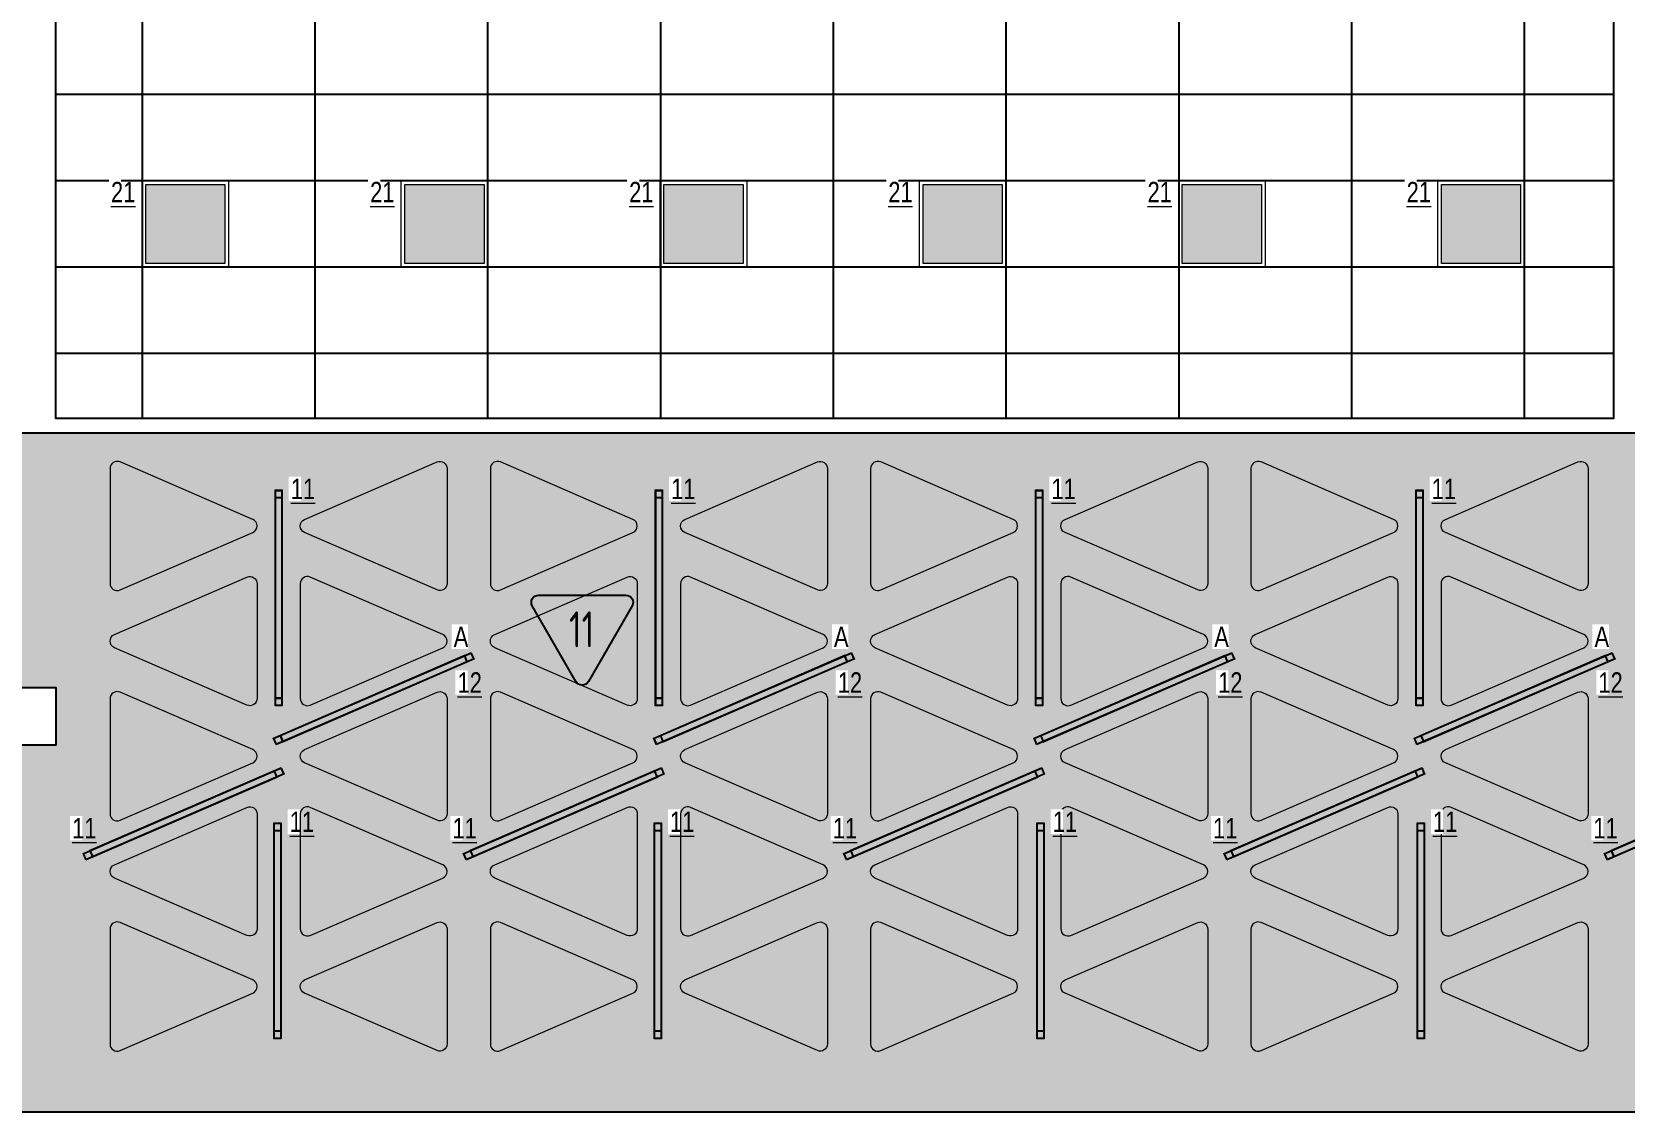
# Model space of a CAD drawing. Header units: millimetres. Extents: x -547274 to 397870, y -45599 to 141350.
# Drawn here: x 87675 to 98742, y 115851 to 123356 of the extents above; entities that cross this region are included whole.
import ezdxf

# ---------------------------------------------------------------- set-up
doc = ezdxf.new("R2010")
doc.units = ezdxf.units.MM
for name, color, linetype, lineweight in [('_ЭОМ_ОБЩ_Освещение_текст тип светильника', 172, 'Continuous', 50), ('_ЭОМ_светильник А', 1, 'Continuous', 35), ('_ЭОМ_светильник Р', 4, 'Continuous', 35), ('АР_Потолки_Штриховка', 252, 'Continuous', 0)]:
    doc.layers.add(name, color=color, linetype=linetype, lineweight=lineweight)
for name, color, linetype, lineweight, true_color in [('АР_Потолок_RAL 095 85 40', 7, 'Continuous', 5, 0xddc87a), ('АР_Потолок_RAL 100 70 20', 7, 'Continuous', 5, 0xb3ac85), ('АР_Потолок_Покраска', 7, 'Continuous', 5, 0x007399), ('АР_Потолок_Текстура дерево', 7, 'Continuous', 5, 0xe7bf8e)]:
    doc.layers.add(name, color=color, linetype=linetype, lineweight=lineweight, true_color=true_color)
doc.layers.add('Штриховка в сечении', color=7, linetype='Continuous')
doc.styles.add('ISOCPEUR', font='isocpeur.ttf', dxfattribs={"height": 800})
doc.styles.add('ГОСТ', font='cad.shx', dxfattribs={"width": 0.8})

# ---------------------------------------------------------------- blocks, each defined once
blk = doc.blocks.new('RVE-SLIM-PRIME-595')
at = {"layer": 'Штриховка в сечении', "lineweight": 9, "ltscale": 1000, "true_color": 0xf8f6b0, "transparency": 33554636}
h = blk.add_hatch(color=51, dxfattribs=at)
h.dxf.hatch_style = 1
h.paths.add_polyline_path([(275, 275), (-275, 275), (-275, -275), (275, -275)])
at = {"color": 0, "linetype": 'ByBlock', "lineweight": -2, "ltscale": 40}
for points in [[(300, -300), (-300, -300), (-300, 300), (300, 300)], [(275, -275), (-275, -275), (-275, 275), (275, 275)]]:
    blk.add_lwpolyline(points, close=True, dxfattribs=at)
blk = doc.blocks.new('RVE-PLS5070-1500-P')
at = {"color": 0, "linetype": 'ByBlock', "lineweight": -2, "ltscale": 40}
for points in [[(750, -25), (-750, -25), (-750, 25), (750, 25)], [(745, -20), (-745, -20), (-745, 20), (745, 20)]]:
    blk.add_lwpolyline(points, close=True, dxfattribs=at)
blk = doc.blocks.new('A$C74099537')
at = {"layer": 'АР_Потолки_Штриховка', "color": 18, "lineweight": 18, "ltscale": 100, "true_color": 0x000000}
for points in [[(0, -1450), (0, -50), (50, -50), (50, -1450)], [(5, -1445), (5, -55), (45, -55), (45, -1445)], [(2642, -1450), (2642, -50), (2692, -50), (2692, -1450)], [(2647, -1445), (2647, -55), (2687, -55), (2687, -1445)]]:
    blk.add_lwpolyline(points, close=True, dxfattribs=at)
at = {"layer": '_ЭОМ_светильник Р', "color": 18, "lineweight": 18, "ltscale": 100, "true_color": 0x000000, "rotation": 89.99999999999997}
for p in [(25, -750), (2667, -750)]:
    blk.add_blockref('RVE-PLS5070-1500-P', p, dxfattribs=at)
at = {"layer": '_ЭОМ_ОБЩ_Освещение_текст тип светильника', "color": 18, "lineweight": 18, "ltscale": 40, "true_color": 0x000000, "char_height": 142.2, "width": 55.87, "attachment_point": 1, "style": 'ГОСТ', "bg_fill": 3, "box_fill_scale": 1.1, "bg_fill_color": 256, "bg_fill_transparency": 0}
for insert in [(110, 79), (2751, 79)]:
    blk.add_mtext('{\\L11}', dxfattribs=dict(at, insert=insert))

msp = doc.modelspace()

# ---------------------------------------------------------------- hatches: boundary and pattern name
at = {"layer": 'АР_Потолки_Штриховка', "ltscale": 100, "true_color": 0xf8f6b0}
h = msp.add_hatch(color=51, dxfattribs=at)
h.dxf.hatch_style = 1
h.paths.add_polyline_path([(88466, 121745.7), (89016, 121745.7), (89016, 122295.7), (88466, 122295.7)])
h = msp.add_hatch(color=51, dxfattribs=at)
h.dxf.hatch_style = 1
h.paths.add_polyline_path([(90266, 121745.7), (90816, 121745.7), (90816, 122295.7), (90266, 122295.7)])
h = msp.add_hatch(color=51, dxfattribs=at)
h.dxf.hatch_style = 1
h.paths.add_polyline_path([(92065.2, 121745.7), (92615.2, 121745.7), (92615.2, 122295.7), (92065.2, 122295.7)])
h = msp.add_hatch(color=51, dxfattribs=at)
h.dxf.hatch_style = 1
h.paths.add_polyline_path([(93865.2, 121745.7), (94415.2, 121745.7), (94415.2, 122295.7), (93865.2, 122295.7)])
h = msp.add_hatch(color=51, dxfattribs=at)
h.dxf.hatch_style = 1
h.paths.add_polyline_path([(95666, 121745.7), (96216, 121745.7), (96216, 122295.7), (95666, 122295.7)])
h = msp.add_hatch(color=51, dxfattribs=at)
h.dxf.hatch_style = 1
h.paths.add_polyline_path([(97466, 121745.7), (98016, 121745.7), (98016, 122295.7), (97466, 122295.7)])
h = msp.add_hatch(color=51, dxfattribs=at)
h.dxf.hatch_style = 1
h.paths.add_polyline_path([(89369, 118728.1), (89369, 120118.1), (89409, 120118.1), (89409, 118728.1)])
h = msp.add_hatch(color=51, dxfattribs=at)
h.dxf.hatch_style = 1
h.paths.add_polyline_path([(92010.5, 118728.1), (92010.5, 120118.1), (92050.5, 120118.1), (92050.5, 118728.1)])
h = msp.add_hatch(color=51, dxfattribs=at)
h.dxf.hatch_style = 1
h.paths.add_polyline_path([(94652.1, 118728.1), (94652.1, 120118.1), (94692.1, 120118.1), (94692.1, 118728.1)])
h = msp.add_hatch(color=51, dxfattribs=at)
h.dxf.hatch_style = 1
h.paths.add_polyline_path([(97293.7, 118728.1), (97293.7, 120118.1), (97333.7, 120118.1), (97333.7, 118728.1)])
h = msp.add_hatch(color=51, dxfattribs=at)
h.dxf.hatch_style = 1
h.paths.add_polyline_path([(90679.1, 119017.7), (89403.6, 118465.2), (89419.5, 118428.5), (90695, 118981)])
h = msp.add_hatch(color=51, dxfattribs=at)
h.dxf.hatch_style = 1
h.paths.add_polyline_path([(93320.6, 119017.7), (92045.1, 118465.2), (92061, 118428.5), (93336.5, 118981)])
h = msp.add_hatch(color=51, dxfattribs=at)
h.dxf.hatch_style = 1
h.paths.add_polyline_path([(95962.3, 119017.7), (94686.8, 118465.2), (94702.7, 118428.5), (95978.2, 118981)])
h = msp.add_hatch(color=51, dxfattribs=at)
h.dxf.hatch_style = 1
h.paths.add_polyline_path([(98603.9, 119017.7), (97328.4, 118465.2), (97344.3, 118428.5), (98619.8, 118981)])
h = msp.add_hatch(color=51, dxfattribs=at)
h.dxf.hatch_style = 1
h.paths.add_polyline_path([(89358.4, 118217.7), (88082.9, 117665.2), (88098.8, 117628.5), (89374.3, 118181)])
h = msp.add_hatch(color=51, dxfattribs=at)
h.dxf.hatch_style = 1
h.paths.add_polyline_path([(91999.9, 118217.7), (90724.4, 117665.2), (90740.3, 117628.5), (92015.8, 118181)])
h = msp.add_hatch(color=51, dxfattribs=at)
h.dxf.hatch_style = 1
h.paths.add_polyline_path([(94641.5, 118217.7), (93366, 117665.2), (93381.9, 117628.5), (94657.4, 118181)])
h = msp.add_hatch(color=51, dxfattribs=at)
h.dxf.hatch_style = 1
h.paths.add_polyline_path([(97283.2, 118217.7), (96007.7, 117665.2), (96023.6, 117628.5), (97299.1, 118181)])
h = msp.add_hatch(color=51, dxfattribs=at)
h.dxf.hatch_style = 1
h.paths.add_polyline_path([(99924.8, 118217.7), (98649.3, 117665.2), (98665.2, 117628.5), (99940.7, 118181)])
at = {"layer": 'АР_Потолок_RAL 095 85 40', "transparency": 33554687}
h = msp.add_hatch(color=256, dxfattribs=at)
h.dxf.hatch_style = 1
h.paths.add_polyline_path([(88218.2, 119524.3, 0.5396909), (88288.1, 119478.4), (89208.8, 119877.3, 0.6566108), (89208.8, 119969), (88288.1, 120367.9, 0.5396909), (88218.2, 120322)])
h = msp.add_hatch(color=256, dxfattribs=at)
h.dxf.hatch_style = 1
h.paths.add_polyline_path([(93131.3, 119478.4, 0.5396909), (93201.2, 119524.3), (93201.2, 120322, 0.5396909), (93131.3, 120367.9), (92210.6, 119969, 0.6566108), (92210.6, 119877.3)])
h = msp.add_hatch(color=256, dxfattribs=at)
h.dxf.hatch_style = 1
h.paths.add_polyline_path([(90889.8, 119169, 0.6566108), (90889.8, 119077.3), (91810.6, 118678.4, 0.5396909), (91880.5, 118724.3), (91880.5, 119522, 0.5396909), (91810.6, 119567.9)])
h = msp.add_hatch(color=256, dxfattribs=at)
h.dxf.hatch_style = 1
h.paths.add_polyline_path([(95812.7, 119077.3, 0.6566108), (95812.7, 119169), (94892, 119567.9, 0.5396909), (94822.1, 119522), (94822.1, 118724.3, 0.5396909), (94892, 118678.4)])
h = msp.add_hatch(color=256, dxfattribs=at)
h.dxf.hatch_style = 1
h.paths.add_polyline_path([(98454.4, 119077.3, 0.6566108), (98454.4, 119169), (97533.6, 119567.9, 0.5396909), (97463.7, 119522), (97463.7, 118724.3, 0.5396909), (97533.6, 118678.4)])
h = msp.add_hatch(color=256, dxfattribs=at)
h.dxf.hatch_style = 1
h.paths.add_polyline_path([(90489.8, 117878.4, 0.5396909), (90559.7, 117924.3), (90559.7, 118722, 0.5396909), (90489.8, 118767.9), (89569.1, 118369, 0.6566108), (89569.1, 118277.3)])
h = msp.add_hatch(color=256, dxfattribs=at)
h.dxf.hatch_style = 1
h.paths.add_polyline_path([(93571.2, 118767.9, 0.5396909), (93501.4, 118722), (93501.4, 117924.3, 0.5396909), (93571.2, 117878.4), (94492, 118277.3, 0.6566108), (94492, 118369)])
h = msp.add_hatch(color=256, dxfattribs=at)
h.dxf.hatch_style = 1
h.paths.add_polyline_path([(96212.9, 118767.9, 0.5396909), (96143, 118722), (96143, 117924.3, 0.5396909), (96212.9, 117878.4), (97133.6, 118277.3, 0.6566108), (97133.6, 118369)])
h = msp.add_hatch(color=256, dxfattribs=at)
h.dxf.hatch_style = 1
h.paths.add_polyline_path([(89169.1, 117078.4, 0.5396909), (89239, 117124.3), (89239, 117922, 0.5396909), (89169.1, 117967.9), (88248.3, 117569, 0.6566108), (88248.3, 117477.3)])
h = msp.add_hatch(color=256, dxfattribs=at)
h.dxf.hatch_style = 1
h.paths.add_polyline_path([(92180.5, 117124.3, 0.5396909), (92250.3, 117078.4), (93171.1, 117477.3, 0.6566108), (93171.1, 117569), (92250.3, 117967.9, 0.5396909), (92180.5, 117922)])
h = msp.add_hatch(color=256, dxfattribs=at)
h.dxf.hatch_style = 1
h.paths.add_polyline_path([(91850.3, 116677.3, 0.6566108), (91850.3, 116769), (90929.6, 117167.9, 0.5396909), (90859.7, 117122), (90859.7, 116324.3, 0.5396909), (90929.6, 116278.4)])
h = msp.add_hatch(color=256, dxfattribs=at)
h.dxf.hatch_style = 1
h.paths.add_polyline_path([(95773, 116278.4, 0.5396909), (95842.9, 116324.3), (95842.9, 117122, 0.5396909), (95773, 117167.9), (94852.2, 116769, 0.6566108), (94852.2, 116677.3)])
h = msp.add_hatch(color=256, dxfattribs=at)
h.dxf.hatch_style = 1
h.paths.add_polyline_path([(98414.6, 116278.4, 0.5396909), (98484.5, 116324.3), (98484.5, 117122, 0.5396909), (98414.6, 117167.9), (97493.9, 116769, 0.6566108), (97493.9, 116677.3)])
at = {"layer": 'АР_Потолок_RAL 100 70 20', "transparency": 33554687}
h = msp.add_hatch(color=256, dxfattribs=at)
h.dxf.hatch_style = 1
h.paths.add_polyline_path([(90489.8, 119478.4, 0.5396909), (90559.7, 119524.3), (90559.7, 120322, 0.5396909), (90489.8, 120367.9), (89569.1, 119969, 0.6566108), (89569.1, 119877.3)])
h = msp.add_hatch(color=256, dxfattribs=at)
h.dxf.hatch_style = 1
h.paths.add_polyline_path([(93571.2, 120367.9, 0.5396909), (93501.4, 120322), (93501.4, 119524.3, 0.5396909), (93571.2, 119478.4), (94492, 119877.3, 0.6566108), (94492, 119969)])
h = msp.add_hatch(color=256, dxfattribs=at)
h.dxf.hatch_style = 1
h.paths.add_polyline_path([(96212.9, 120367.9, 0.5396909), (96143, 120322), (96143, 119524.3, 0.5396909), (96212.9, 119478.4), (97133.6, 119877.3, 0.6566108), (97133.6, 119969)])
h = msp.add_hatch(color=256, dxfattribs=at)
h.dxf.hatch_style = 1
h.paths.add_polyline_path([(89169.1, 118678.4, 0.5396909), (89239, 118724.3), (89239, 119522, 0.5396909), (89169.1, 119567.9), (88248.3, 119169, 0.6566108), (88248.3, 119077.3)])
h = msp.add_hatch(color=256, dxfattribs=at)
h.dxf.hatch_style = 1
h.paths.add_polyline_path([(93171.1, 119077.3, 0.6566108), (93171.1, 119169), (92250.3, 119567.9, 0.5396909), (92180.5, 119522), (92180.5, 118724.3, 0.5396909), (92250.3, 118678.4)])
h = msp.add_hatch(color=256, dxfattribs=at)
h.dxf.hatch_style = 1
h.paths.add_polyline_path([(90929.6, 118767.9, 0.5396909), (90859.7, 118722), (90859.7, 117924.3, 0.5396909), (90929.6, 117878.4), (91850.3, 118277.3, 0.6566108), (91850.3, 118369)])
h = msp.add_hatch(color=256, dxfattribs=at)
h.dxf.hatch_style = 1
h.paths.add_polyline_path([(95773, 117878.4, 0.5396909), (95842.9, 117924.3), (95842.9, 118722, 0.5396909), (95773, 118767.9), (94852.2, 118369, 0.6566108), (94852.2, 118277.3)])
h = msp.add_hatch(color=256, dxfattribs=at)
h.dxf.hatch_style = 1
h.paths.add_polyline_path([(98414.6, 117878.4, 0.5396909), (98484.5, 117924.3), (98484.5, 118722, 0.5396909), (98414.6, 118767.9), (97493.9, 118369, 0.6566108), (97493.9, 118277.3)])
h = msp.add_hatch(color=256, dxfattribs=at)
h.dxf.hatch_style = 1
h.paths.add_polyline_path([(90529.6, 117477.3, 0.6566108), (90529.6, 117569), (89608.8, 117967.9, 0.5396909), (89539, 117922), (89539, 117124.3, 0.5396909), (89608.8, 117078.4)])
h = msp.add_hatch(color=256, dxfattribs=at)
h.dxf.hatch_style = 1
h.paths.add_polyline_path([(93531.5, 117569, 0.6566108), (93531.5, 117477.3), (94452.2, 117078.4, 0.5396909), (94522.1, 117124.3), (94522.1, 117922, 0.5396909), (94452.2, 117967.9)])
h = msp.add_hatch(color=256, dxfattribs=at)
h.dxf.hatch_style = 1
h.paths.add_polyline_path([(96173.1, 117569, 0.6566108), (96173.1, 117477.3), (97093.9, 117078.4, 0.5396909), (97163.7, 117124.3), (97163.7, 117922, 0.5396909), (97093.9, 117967.9)])
h = msp.add_hatch(color=256, dxfattribs=at)
h.dxf.hatch_style = 1
h.paths.add_polyline_path([(88288.1, 117167.9, 0.5396909), (88218.2, 117122), (88218.2, 116324.3, 0.5396909), (88288.1, 116278.4), (89208.8, 116677.3, 0.6566108), (89208.8, 116769)])
h = msp.add_hatch(color=256, dxfattribs=at)
h.dxf.hatch_style = 1
h.paths.add_polyline_path([(93131.3, 116278.4, 0.5396909), (93201.2, 116324.3), (93201.2, 117122, 0.5396909), (93131.3, 117167.9), (92210.6, 116769, 0.6566108), (92210.6, 116677.3)])
at = {"layer": 'АР_Потолок_Покраска'}
h = msp.add_hatch(dxfattribs=at)
h.set_pattern_fill('CROSS', color=256, scale=25)
h.set_pattern_definition([(0, (144810.5, -2950.01), (158.75, 158.75), [79.375, -238.125]), (90, (144850.18, -2989.7), (-158.75, 158.75), [79.375, -238.125])])
h.paths.add_polyline_path([(87442.4, 118400.7), (87442.4, 118800.7), (87842.4, 118800.7), (87842.4, 118400.7)], flags=16)
h.paths.add_polyline_path([(81977.4, 126052.2), (84197.4, 126052.2), (84197.4, 127350.7), (86972.4, 127350.7), (86972.4, 120570.7), (104743, 120570.7), (104743, 120570.8), (111392.4, 120570.7), (111392.4, 116969.3), (110672.9, 116969.3), (110672.9, 115850.7), (106772.4, 115850.7), (106772.4, 115850.7), (104522.4, 115850.7), (100772.4, 115850.7), (100767.4, 115850.7), (98517.4, 115850.7), (98522.4, 115850.7), (94772.4, 115850.7), (94767.4, 115850.7), (92517.4, 115850.7), (92522.4, 115850.7), (88772.4, 115850.7), (86522.4, 115850.7), (86522.4, 115850.7), (82772.4, 115850.7), (81977.4, 115850.7)])
at = {"layer": 'АР_Потолок_Текстура дерево', "transparency": 33554687}
h = msp.add_hatch(color=256, dxfattribs=at)
h.dxf.hatch_style = 1
h.paths.add_polyline_path([(90859.7, 119524.3, 0.5396909), (90929.6, 119478.4), (91850.3, 119877.3, 0.6566108), (91850.3, 119969), (90929.6, 120367.9, 0.5396909), (90859.7, 120322)])
h = msp.add_hatch(color=256, dxfattribs=at)
h.dxf.hatch_style = 1
h.paths.add_polyline_path([(95773, 119478.4, 0.5396909), (95842.9, 119524.3), (95842.9, 120322, 0.5396909), (95773, 120367.9), (94852.2, 119969, 0.6566108), (94852.2, 119877.3)])
h = msp.add_hatch(color=256, dxfattribs=at)
h.dxf.hatch_style = 1
h.paths.add_polyline_path([(98414.6, 119478.4, 0.5396909), (98484.5, 119524.3), (98484.5, 120322, 0.5396909), (98414.6, 120367.9), (97493.9, 119969, 0.6566108), (97493.9, 119877.3)])
h = msp.add_hatch(color=256, dxfattribs=at)
h.dxf.hatch_style = 1
h.paths.add_polyline_path([(89608.8, 119567.9, 0.5396909), (89539, 119522), (89539, 118724.3, 0.5396909), (89608.8, 118678.4), (90529.6, 119077.3, 0.6566108), (90529.6, 119169)])
h = msp.add_hatch(color=256, dxfattribs=at)
h.dxf.hatch_style = 1
h.paths.add_polyline_path([(94522.1, 119522, 0.5396909), (94452.2, 119567.9), (93531.5, 119169, 0.6566108), (93531.5, 119077.3), (94452.2, 118678.4, 0.5396909), (94522.1, 118724.3)])
h = msp.add_hatch(color=256, dxfattribs=at)
h.dxf.hatch_style = 1
h.paths.add_polyline_path([(97163.7, 119522, 0.5396909), (97093.9, 119567.9), (96173.1, 119169, 0.6566108), (96173.1, 119077.3), (97093.9, 118678.4, 0.5396909), (97163.7, 118724.3)])
h = msp.add_hatch(color=256, dxfattribs=at)
h.dxf.hatch_style = 1
h.paths.add_polyline_path([(89208.8, 118277.3, 0.6566108), (89208.8, 118369), (88288.1, 118767.9, 0.5396909), (88218.2, 118722), (88218.2, 117924.3, 0.5396909), (88288.1, 117878.4)])
h = msp.add_hatch(color=256, dxfattribs=at)
h.dxf.hatch_style = 1
h.paths.add_polyline_path([(93131.3, 117878.4, 0.5396909), (93201.2, 117924.3), (93201.2, 118722, 0.5396909), (93131.3, 118767.9), (92210.6, 118369, 0.6566108), (92210.6, 118277.3)])
h = msp.add_hatch(color=256, dxfattribs=at)
h.dxf.hatch_style = 1
h.paths.add_polyline_path([(91810.6, 117078.4, 0.5396909), (91880.5, 117124.3), (91880.5, 117922, 0.5396909), (91810.6, 117967.9), (90889.8, 117569, 0.6566108), (90889.8, 117477.3)])
h = msp.add_hatch(color=256, dxfattribs=at)
h.dxf.hatch_style = 1
h.paths.add_polyline_path([(94822.1, 117124.3, 0.5396909), (94892, 117078.4), (95812.7, 117477.3, 0.6566108), (95812.7, 117569), (94892, 117967.9, 0.5396909), (94822.1, 117922)])
h = msp.add_hatch(color=256, dxfattribs=at)
h.dxf.hatch_style = 1
h.paths.add_polyline_path([(97463.7, 117124.3, 0.5396909), (97533.6, 117078.4), (98454.4, 117477.3, 0.6566108), (98454.4, 117569), (97533.6, 117967.9, 0.5396909), (97463.7, 117922)])
h = msp.add_hatch(color=256, dxfattribs=at)
h.dxf.hatch_style = 1
h.paths.add_polyline_path([(90559.7, 117122, 0.5396909), (90489.8, 117167.9), (89569.1, 116769, 0.6566108), (89569.1, 116677.3), (90489.8, 116278.4, 0.5396909), (90559.7, 116324.3)])
h = msp.add_hatch(color=256, dxfattribs=at)
h.dxf.hatch_style = 1
h.paths.add_polyline_path([(94492, 116677.3, 0.6566108), (94492, 116769), (93571.2, 117167.9, 0.5396909), (93501.4, 117122), (93501.4, 116324.3, 0.5396909), (93571.2, 116278.4)])
h = msp.add_hatch(color=256, dxfattribs=at)
h.dxf.hatch_style = 1
h.paths.add_polyline_path([(97133.6, 116677.3, 0.6566108), (97133.6, 116769), (96212.9, 117167.9, 0.5396909), (96143, 117122), (96143, 116324.3, 0.5396909), (96212.9, 116278.4)])

# ---------------------------------------------------------------- linework, layer by layer
for points in [[(81977.4, 126052.2), (84197.4, 126052.2), (84197.4, 127350.7), (86972.4, 127350.7), (86972.4, 120570.7), (104743, 120570.7), (104743, 120570.8), (111392.4, 120570.7), (111392.4, 116969.3), (110672.9, 116969.3), (110672.9, 115850.7), (81977.4, 115850.7)], [(87842.4, 126950.7), (98660.5, 126950.7), (98660.5, 120670.7), (87842.4, 120670.7)], [(87442.4, 118400.7), (87442.4, 118800.7), (87842.4, 118800.7), (87842.4, 118400.7)]]:
    msp.add_lwpolyline(points, close=True)
for points in [[(88441, 126950.7), (88440.9, 120670.7)], [(89641, 126950.7), (89641, 120670.7)], [(90841, 126950.7), (90841, 120670.7)], [(92041, 126950.7), (92041, 120670.7)], [(93241, 126950.7), (93241, 120670.7)], [(94441, 126950.7), (94441, 120670.7)], [(95641, 126950.7), (95641, 120670.7)], [(96841, 126950.7), (96841, 120670.7)], [(98041, 126950.7), (98041, 120670.7)], [(98660.5, 122920.7), (87841.3, 122920.7)], [(98660.5, 122320.7), (87841.3, 122320.7)], [(98660.5, 121720.7), (87841.3, 121720.7)], [(98660.5, 121120.7), (87841.3, 121120.7)]]:
    msp.add_lwpolyline(points)
msp.add_lwpolyline([(91194.6, 119442), (91800.9, 119442, -0.5773495), (91844.2, 119367), (91541.1, 118842, -0.5773541), (91454.5, 118842), (91151.3, 119367, -0.5773491), (91194.6, 119442, -0.0000017)], format="xyb")
at = {"layer": 'АР_Потолки_Штриховка', "color": 18, "lineweight": 18, "ltscale": 100, "true_color": 0x000000}
for points in [[(89041, 121721.1), (88441, 121721.1), (88441, 122321.1), (89041, 122321.1)], [(89016, 121746.1), (88466, 121746.1), (88466, 122296.1), (89016, 122296.1)], [(90841, 121721.1), (90241, 121721.1), (90241, 122321.1), (90841, 122321.1)], [(90816, 121746.1), (90266, 121746.1), (90266, 122296.1), (90816, 122296.1)], [(92640.2, 121721.1), (92040.2, 121721.1), (92040.2, 122321.1), (92640.2, 122321.1)], [(92615.2, 121746.1), (92065.2, 121746.1), (92065.2, 122296.1), (92615.2, 122296.1)], [(94440.2, 121721.1), (93840.2, 121721.1), (93840.2, 122321.1), (94440.2, 122321.1)], [(94415.2, 121746.1), (93865.2, 121746.1), (93865.2, 122296.1), (94415.2, 122296.1)], [(96241, 121721.1), (95641, 121721.1), (95641, 122321.1), (96241, 122321.1)], [(96216, 121746.1), (95666, 121746.1), (95666, 122296.1), (96216, 122296.1)], [(98041, 121721.1), (97441, 121721.1), (97441, 122321.1), (98041, 122321.1)], [(98016, 121746.1), (97466, 121746.1), (97466, 122296.1), (98016, 122296.1)], [(89364, 118723.1), (89364, 120123.1), (89414, 120123.1), (89414, 118723.1)], [(89369, 118728.1), (89369, 120118.1), (89409, 120118.1), (89409, 118728.1)], [(92005.5, 118723.1), (92005.5, 120123.1), (92055.5, 120123.1), (92055.5, 118723.1)], [(92010.5, 118728.1), (92010.5, 120118.1), (92050.5, 120118.1), (92050.5, 118728.1)], [(94647.1, 118723.1), (94647.1, 120123.1), (94697.1, 120123.1), (94697.1, 118723.1)], [(94652.1, 118728.1), (94652.1, 120118.1), (94692.1, 120118.1), (94692.1, 118728.1)], [(97288.7, 118723.1), (97288.7, 120123.1), (97338.7, 120123.1), (97338.7, 118723.1)], [(97293.7, 118728.1), (97293.7, 120118.1), (97333.7, 120118.1), (97333.7, 118728.1)], [(90681.7, 119024.3), (89397.1, 118467.8), (89416.9, 118422), (90701.6, 118978.4)], [(90679.1, 119017.7), (89403.6, 118465.2), (89419.5, 118428.5), (90695, 118981)], [(93323.2, 119024.3), (92038.6, 118467.8), (92058.4, 118422), (93343.1, 118978.4)], [(93320.6, 119017.7), (92045.1, 118465.2), (92061, 118428.5), (93336.5, 118981)], [(95964.9, 119024.3), (94680.2, 118467.8), (94700.1, 118422), (95984.7, 118978.4)], [(95962.3, 119017.7), (94686.8, 118465.2), (94702.7, 118428.5), (95978.2, 118981)], [(98606.5, 119024.3), (97321.8, 118467.8), (97341.7, 118422), (98626.4, 118978.4)], [(98603.9, 119017.7), (97328.4, 118465.2), (97344.3, 118428.5), (98619.8, 118981)], [(89361, 118224.3), (88076.3, 117667.8), (88096.2, 117622), (89380.8, 118178.4)], [(89358.4, 118217.7), (88082.9, 117665.2), (88098.8, 117628.5), (89374.3, 118181)], [(92002.5, 118224.3), (90717.8, 117667.8), (90737.7, 117622), (92022.4, 118178.4)], [(91999.9, 118217.7), (90724.4, 117665.2), (90740.3, 117628.5), (92015.8, 118181)], [(94644.1, 118224.3), (93359.5, 117667.8), (93379.3, 117622), (94664, 118178.4)], [(94641.5, 118217.7), (93366, 117665.2), (93381.9, 117628.5), (94657.4, 118181)], [(97285.8, 118224.3), (96001.1, 117667.8), (96021, 117622), (97305.6, 118178.4)], [(97283.2, 118217.7), (96007.7, 117665.2), (96023.6, 117628.5), (97299.1, 118181)], [(99927.4, 118224.3), (98642.7, 117667.8), (98662.6, 117622), (99947.3, 118178.4)], [(99924.8, 118217.7), (98649.3, 117665.2), (98665.2, 117628.5), (99940.7, 118181)]]:
    msp.add_lwpolyline(points, close=True, dxfattribs=at)
at = {"layer": 'АР_Потолки_Штриховка', "color": 18, "ltscale": 100, "true_color": 0x000000}
for points in [[(89041, 121720.7), (88441, 121720.7), (88441, 122320.7), (89041, 122320.7)], [(89016, 121745.7), (88466, 121745.7), (88466, 122295.7), (89016, 122295.7)], [(90841, 121720.7), (90241, 121720.7), (90241, 122320.7), (90841, 122320.7)], [(90816, 121745.7), (90266, 121745.7), (90266, 122295.7), (90816, 122295.7)], [(92640.2, 121720.7), (92040.2, 121720.7), (92040.2, 122320.7), (92640.2, 122320.7)], [(92615.2, 121745.7), (92065.2, 121745.7), (92065.2, 122295.7), (92615.2, 122295.7)], [(94440.2, 121720.7), (93840.2, 121720.7), (93840.2, 122320.7), (94440.2, 122320.7)], [(94415.2, 121745.7), (93865.2, 121745.7), (93865.2, 122295.7), (94415.2, 122295.7)], [(96241, 121720.7), (95641, 121720.7), (95641, 122320.7), (96241, 122320.7)], [(96216, 121745.7), (95666, 121745.7), (95666, 122295.7), (96216, 122295.7)], [(98041, 121720.7), (97441, 121720.7), (97441, 122320.7), (98041, 122320.7)], [(98016, 121745.7), (97466, 121745.7), (97466, 122295.7), (98016, 122295.7)], [(89364, 118723.1), (89364, 120123.1), (89414, 120123.1), (89414, 118723.1)], [(89369, 118728.1), (89369, 120118.1), (89409, 120118.1), (89409, 118728.1)], [(92005.5, 118723.1), (92005.5, 120123.1), (92055.5, 120123.1), (92055.5, 118723.1)], [(92010.5, 118728.1), (92010.5, 120118.1), (92050.5, 120118.1), (92050.5, 118728.1)], [(94647.1, 118723.1), (94647.1, 120123.1), (94697.1, 120123.1), (94697.1, 118723.1)], [(94652.1, 118728.1), (94652.1, 120118.1), (94692.1, 120118.1), (94692.1, 118728.1)], [(97288.7, 118723.1), (97288.7, 120123.1), (97338.7, 120123.1), (97338.7, 118723.1)], [(97293.7, 118728.1), (97293.7, 120118.1), (97333.7, 120118.1), (97333.7, 118728.1)], [(90681.7, 119024.3), (89397.1, 118467.8), (89416.9, 118422), (90701.6, 118978.4)], [(90679.1, 119017.7), (89403.6, 118465.2), (89419.5, 118428.5), (90695, 118981)], [(93323.2, 119024.3), (92038.6, 118467.8), (92058.4, 118422), (93343.1, 118978.4)], [(93320.6, 119017.7), (92045.1, 118465.2), (92061, 118428.5), (93336.5, 118981)], [(95964.9, 119024.3), (94680.2, 118467.8), (94700.1, 118422), (95984.7, 118978.4)], [(95962.3, 119017.7), (94686.8, 118465.2), (94702.7, 118428.5), (95978.2, 118981)], [(98606.5, 119024.3), (97321.8, 118467.8), (97341.7, 118422), (98626.4, 118978.4)], [(98603.9, 119017.7), (97328.4, 118465.2), (97344.3, 118428.5), (98619.8, 118981)], [(89361, 118224.3), (88076.3, 117667.8), (88096.2, 117622), (89380.8, 118178.4)], [(89358.4, 118217.7), (88082.9, 117665.2), (88098.8, 117628.5), (89374.3, 118181)], [(92002.5, 118224.3), (90717.8, 117667.8), (90737.7, 117622), (92022.4, 118178.4)], [(91999.9, 118217.7), (90724.4, 117665.2), (90740.3, 117628.5), (92015.8, 118181)], [(94644.1, 118224.3), (93359.5, 117667.8), (93379.3, 117622), (94664, 118178.4)], [(94641.5, 118217.7), (93366, 117665.2), (93381.9, 117628.5), (94657.4, 118181)], [(97285.8, 118224.3), (96001.1, 117667.8), (96021, 117622), (97305.6, 118178.4)], [(97283.2, 118217.7), (96007.7, 117665.2), (96023.6, 117628.5), (97299.1, 118181)], [(99927.4, 118224.3), (98642.7, 117667.8), (98662.6, 117622), (99947.3, 118178.4)], [(99924.8, 118217.7), (98649.3, 117665.2), (98665.2, 117628.5), (99940.7, 118181)]]:
    msp.add_lwpolyline(points, close=True, dxfattribs=at)
for points in [[(88288.1, 120367.9, 0.5396909), (88218.2, 120322), (88218.2, 119524.3, 0.5396909), (88288.1, 119478.4), (89208.8, 119877.3, 0.6566108), (89208.8, 119969), (88288.1, 120367.9)], [(90489.8, 120367.9, -0.5396909), (90559.7, 120322), (90559.7, 119524.3, -0.5396909), (90489.8, 119478.4), (89569.1, 119877.3, -0.6566108), (89569.1, 119969), (90489.8, 120367.9)], [(90929.6, 120367.9, 0.5396909), (90859.7, 120322), (90859.7, 119524.3, 0.5396909), (90929.6, 119478.4), (91850.3, 119877.3, 0.6566108), (91850.3, 119969), (90929.6, 120367.9)], [(93131.3, 120367.9, -0.5396909), (93201.2, 120322), (93201.2, 119524.3, -0.5396909), (93131.3, 119478.4), (92210.6, 119877.3, -0.6566108), (92210.6, 119969), (93131.3, 120367.9)], [(93571.2, 120367.9, 0.5396909), (93501.4, 120322), (93501.4, 119524.3, 0.5396909), (93571.2, 119478.4), (94492, 119877.3, 0.6566108), (94492, 119969), (93571.2, 120367.9)], [(95773, 120367.9, -0.5396909), (95842.9, 120322), (95842.9, 119524.3, -0.5396909), (95773, 119478.4), (94852.2, 119877.3, -0.6566108), (94852.2, 119969), (95773, 120367.9)], [(96212.9, 120367.9, 0.5396909), (96143, 120322), (96143, 119524.3, 0.5396909), (96212.9, 119478.4), (97133.6, 119877.3, 0.6566108), (97133.6, 119969), (96212.9, 120367.9)], [(98414.6, 120367.9, -0.5396909), (98484.5, 120322), (98484.5, 119524.3, -0.5396909), (98414.6, 119478.4), (97493.9, 119877.3, -0.6566108), (97493.9, 119969), (98414.6, 120367.9)], [(89169.1, 119567.9, -0.5396909), (89239, 119522), (89239, 118724.3, -0.5396909), (89169.1, 118678.4), (88248.3, 119077.3, -0.6566108), (88248.3, 119169), (89169.1, 119567.9)], [(89608.8, 119567.9, 0.5396909), (89539, 119522), (89539, 118724.3, 0.5396909), (89608.8, 118678.4), (90529.6, 119077.3, 0.6566108), (90529.6, 119169), (89608.8, 119567.9)], [(91810.6, 119567.9, -0.5396909), (91880.5, 119522), (91880.5, 118724.3, -0.5396909), (91810.6, 118678.4), (90889.8, 119077.3, -0.6566108), (90889.8, 119169), (91810.6, 119567.9)], [(92250.3, 119567.9, 0.5396909), (92180.5, 119522), (92180.5, 118724.3, 0.5396909), (92250.3, 118678.4), (93171.1, 119077.3, 0.6566108), (93171.1, 119169), (92250.3, 119567.9)], [(94452.2, 119567.9, -0.5396909), (94522.1, 119522), (94522.1, 118724.3, -0.5396909), (94452.2, 118678.4), (93531.5, 119077.3, -0.6566108), (93531.5, 119169), (94452.2, 119567.9)], [(94892, 119567.9, 0.5396909), (94822.1, 119522), (94822.1, 118724.3, 0.5396909), (94892, 118678.4), (95812.7, 119077.3, 0.6566108), (95812.7, 119169), (94892, 119567.9)], [(97093.9, 119567.9, -0.5396909), (97163.7, 119522), (97163.7, 118724.3, -0.5396909), (97093.9, 118678.4), (96173.1, 119077.3, -0.6566108), (96173.1, 119169), (97093.9, 119567.9)], [(97533.6, 119567.9, 0.5396909), (97463.7, 119522), (97463.7, 118724.3, 0.5396909), (97533.6, 118678.4), (98454.4, 119077.3, 0.6566108), (98454.4, 119169), (97533.6, 119567.9)], [(88288.1, 118767.9, 0.5396909), (88218.2, 118722), (88218.2, 117924.3, 0.5396909), (88288.1, 117878.4), (89208.8, 118277.3, 0.6566108), (89208.8, 118369), (88288.1, 118767.9)], [(90489.8, 118767.9, -0.5396909), (90559.7, 118722), (90559.7, 117924.3, -0.5396909), (90489.8, 117878.4), (89569.1, 118277.3, -0.6566108), (89569.1, 118369), (90489.8, 118767.9)], [(90929.6, 118767.9, 0.5396909), (90859.7, 118722), (90859.7, 117924.3, 0.5396909), (90929.6, 117878.4), (91850.3, 118277.3, 0.6566108), (91850.3, 118369), (90929.6, 118767.9)], [(93131.3, 118767.9, -0.5396909), (93201.2, 118722), (93201.2, 117924.3, -0.5396909), (93131.3, 117878.4), (92210.6, 118277.3, -0.6566108), (92210.6, 118369), (93131.3, 118767.9)], [(93571.2, 118767.9, 0.5396909), (93501.4, 118722), (93501.4, 117924.3, 0.5396909), (93571.2, 117878.4), (94492, 118277.3, 0.6566108), (94492, 118369), (93571.2, 118767.9)], [(95773, 118767.9, -0.5396909), (95842.9, 118722), (95842.9, 117924.3, -0.5396909), (95773, 117878.4), (94852.2, 118277.3, -0.6566108), (94852.2, 118369), (95773, 118767.9)], [(96212.9, 118767.9, 0.5396909), (96143, 118722), (96143, 117924.3, 0.5396909), (96212.9, 117878.4), (97133.6, 118277.3, 0.6566108), (97133.6, 118369), (96212.9, 118767.9)], [(98414.6, 118767.9, -0.5396909), (98484.5, 118722), (98484.5, 117924.3, -0.5396909), (98414.6, 117878.4), (97493.9, 118277.3, -0.6566108), (97493.9, 118369), (98414.6, 118767.9)], [(89169.1, 117967.9, -0.5396909), (89239, 117922), (89239, 117124.3, -0.5396909), (89169.1, 117078.4), (88248.3, 117477.3, -0.6566108), (88248.3, 117569), (89169.1, 117967.9)], [(89608.8, 117967.9, 0.5396909), (89539, 117922), (89539, 117124.3, 0.5396909), (89608.8, 117078.4), (90529.6, 117477.3, 0.6566108), (90529.6, 117569), (89608.8, 117967.9)], [(91810.6, 117967.9, -0.5396909), (91880.5, 117922), (91880.5, 117124.3, -0.5396909), (91810.6, 117078.4), (90889.8, 117477.3, -0.6566108), (90889.8, 117569), (91810.6, 117967.9)], [(92250.3, 117967.9, 0.5396909), (92180.5, 117922), (92180.5, 117124.3, 0.5396909), (92250.3, 117078.4), (93171.1, 117477.3, 0.6566108), (93171.1, 117569), (92250.3, 117967.9)], [(94452.2, 117967.9, -0.5396909), (94522.1, 117922), (94522.1, 117124.3, -0.5396909), (94452.2, 117078.4), (93531.5, 117477.3, -0.6566108), (93531.5, 117569), (94452.2, 117967.9)], [(94892, 117967.9, 0.5396909), (94822.1, 117922), (94822.1, 117124.3, 0.5396909), (94892, 117078.4), (95812.7, 117477.3, 0.6566108), (95812.7, 117569), (94892, 117967.9)], [(97093.9, 117967.9, -0.5396909), (97163.7, 117922), (97163.7, 117124.3, -0.5396909), (97093.9, 117078.4), (96173.1, 117477.3, -0.6566108), (96173.1, 117569), (97093.9, 117967.9)], [(97533.6, 117967.9, 0.5396909), (97463.7, 117922), (97463.7, 117124.3, 0.5396909), (97533.6, 117078.4), (98454.4, 117477.3, 0.6566108), (98454.4, 117569), (97533.6, 117967.9)], [(88288.1, 117167.9, 0.5396909), (88218.2, 117122), (88218.2, 116324.3, 0.5396909), (88288.1, 116278.4), (89208.8, 116677.3, 0.6566108), (89208.8, 116769), (88288.1, 117167.9)], [(90489.8, 117167.9, -0.5396909), (90559.7, 117122), (90559.7, 116324.3, -0.5396909), (90489.8, 116278.4), (89569.1, 116677.3, -0.6566108), (89569.1, 116769), (90489.8, 117167.9)], [(90929.6, 117167.9, 0.5396909), (90859.7, 117122), (90859.7, 116324.3, 0.5396909), (90929.6, 116278.4), (91850.3, 116677.3, 0.6566108), (91850.3, 116769), (90929.6, 117167.9)], [(93131.3, 117167.9, -0.5396909), (93201.2, 117122), (93201.2, 116324.3, -0.5396909), (93131.3, 116278.4), (92210.6, 116677.3, -0.6566108), (92210.6, 116769), (93131.3, 117167.9)], [(93571.2, 117167.9, 0.5396909), (93501.4, 117122), (93501.4, 116324.3, 0.5396909), (93571.2, 116278.4), (94492, 116677.3, 0.6566108), (94492, 116769), (93571.2, 117167.9)], [(95773, 117167.9, -0.5396909), (95842.9, 117122), (95842.9, 116324.3, -0.5396909), (95773, 116278.4), (94852.2, 116677.3, -0.6566108), (94852.2, 116769), (95773, 117167.9)], [(96212.9, 117167.9, 0.5396909), (96143, 117122), (96143, 116324.3, 0.5396909), (96212.9, 116278.4), (97133.6, 116677.3, 0.6566108), (97133.6, 116769), (96212.9, 117167.9)], [(98414.6, 117167.9, -0.5396909), (98484.5, 117122), (98484.5, 116324.3, -0.5396909), (98414.6, 116278.4), (97493.9, 116677.3, -0.6566108), (97493.9, 116769), (98414.6, 117167.9)]]:
    msp.add_lwpolyline(points, format="xyb", dxfattribs=at)
at = {"layer": 'АР_Потолки_Штриховка', "color": 18, "lineweight": 18, "ltscale": 100, "true_color": 0x000000}
for points in [[(88288.1, 120367.9, 0.5396909), (88218.2, 120322), (88218.2, 119524.3, 0.5396909), (88288.1, 119478.4), (89208.8, 119877.3, 0.6566108), (89208.8, 119969), (88288.1, 120367.9)], [(90489.8, 120367.9, -0.5396909), (90559.7, 120322), (90559.7, 119524.3, -0.5396909), (90489.8, 119478.4), (89569.1, 119877.3, -0.6566108), (89569.1, 119969), (90489.8, 120367.9)], [(90929.6, 120367.9, 0.5396909), (90859.7, 120322), (90859.7, 119524.3, 0.5396909), (90929.6, 119478.4), (91850.3, 119877.3, 0.6566108), (91850.3, 119969), (90929.6, 120367.9)], [(93131.3, 120367.9, -0.5396909), (93201.2, 120322), (93201.2, 119524.3, -0.5396909), (93131.3, 119478.4), (92210.6, 119877.3, -0.6566108), (92210.6, 119969), (93131.3, 120367.9)], [(93571.2, 120367.9, 0.5396909), (93501.4, 120322), (93501.4, 119524.3, 0.5396909), (93571.2, 119478.4), (94492, 119877.3, 0.6566108), (94492, 119969), (93571.2, 120367.9)], [(95773, 120367.9, -0.5396909), (95842.9, 120322), (95842.9, 119524.3, -0.5396909), (95773, 119478.4), (94852.2, 119877.3, -0.6566108), (94852.2, 119969), (95773, 120367.9)], [(96212.9, 120367.9, 0.5396909), (96143, 120322), (96143, 119524.3, 0.5396909), (96212.9, 119478.4), (97133.6, 119877.3, 0.6566108), (97133.6, 119969), (96212.9, 120367.9)], [(98414.6, 120367.9, -0.5396909), (98484.5, 120322), (98484.5, 119524.3, -0.5396909), (98414.6, 119478.4), (97493.9, 119877.3, -0.6566108), (97493.9, 119969), (98414.6, 120367.9)], [(89169.1, 119567.9, -0.5396909), (89239, 119522), (89239, 118724.3, -0.5396909), (89169.1, 118678.4), (88248.3, 119077.3, -0.6566108), (88248.3, 119169), (89169.1, 119567.9)], [(89608.8, 119567.9, 0.5396909), (89539, 119522), (89539, 118724.3, 0.5396909), (89608.8, 118678.4), (90529.6, 119077.3, 0.6566108), (90529.6, 119169), (89608.8, 119567.9)], [(91810.6, 119567.9, -0.5396909), (91880.5, 119522), (91880.5, 118724.3, -0.5396909), (91810.6, 118678.4), (90889.8, 119077.3, -0.6566108), (90889.8, 119169), (91810.6, 119567.9)], [(92250.3, 119567.9, 0.5396909), (92180.5, 119522), (92180.5, 118724.3, 0.5396909), (92250.3, 118678.4), (93171.1, 119077.3, 0.6566108), (93171.1, 119169), (92250.3, 119567.9)], [(94452.2, 119567.9, -0.5396909), (94522.1, 119522), (94522.1, 118724.3, -0.5396909), (94452.2, 118678.4), (93531.5, 119077.3, -0.6566108), (93531.5, 119169), (94452.2, 119567.9)], [(94892, 119567.9, 0.5396909), (94822.1, 119522), (94822.1, 118724.3, 0.5396909), (94892, 118678.4), (95812.7, 119077.3, 0.6566108), (95812.7, 119169), (94892, 119567.9)], [(97093.9, 119567.9, -0.5396909), (97163.7, 119522), (97163.7, 118724.3, -0.5396909), (97093.9, 118678.4), (96173.1, 119077.3, -0.6566108), (96173.1, 119169), (97093.9, 119567.9)], [(97533.6, 119567.9, 0.5396909), (97463.7, 119522), (97463.7, 118724.3, 0.5396909), (97533.6, 118678.4), (98454.4, 119077.3, 0.6566108), (98454.4, 119169), (97533.6, 119567.9)], [(88288.1, 118767.9, 0.5396909), (88218.2, 118722), (88218.2, 117924.3, 0.5396909), (88288.1, 117878.4), (89208.8, 118277.3, 0.6566108), (89208.8, 118369), (88288.1, 118767.9)], [(90489.8, 118767.9, -0.5396909), (90559.7, 118722), (90559.7, 117924.3, -0.5396909), (90489.8, 117878.4), (89569.1, 118277.3, -0.6566108), (89569.1, 118369), (90489.8, 118767.9)], [(90929.6, 118767.9, 0.5396909), (90859.7, 118722), (90859.7, 117924.3, 0.5396909), (90929.6, 117878.4), (91850.3, 118277.3, 0.6566108), (91850.3, 118369), (90929.6, 118767.9)], [(93131.3, 118767.9, -0.5396909), (93201.2, 118722), (93201.2, 117924.3, -0.5396909), (93131.3, 117878.4), (92210.6, 118277.3, -0.6566108), (92210.6, 118369), (93131.3, 118767.9)], [(93571.2, 118767.9, 0.5396909), (93501.4, 118722), (93501.4, 117924.3, 0.5396909), (93571.2, 117878.4), (94492, 118277.3, 0.6566108), (94492, 118369), (93571.2, 118767.9)], [(95773, 118767.9, -0.5396909), (95842.9, 118722), (95842.9, 117924.3, -0.5396909), (95773, 117878.4), (94852.2, 118277.3, -0.6566108), (94852.2, 118369), (95773, 118767.9)], [(96212.9, 118767.9, 0.5396909), (96143, 118722), (96143, 117924.3, 0.5396909), (96212.9, 117878.4), (97133.6, 118277.3, 0.6566108), (97133.6, 118369), (96212.9, 118767.9)], [(98414.6, 118767.9, -0.5396909), (98484.5, 118722), (98484.5, 117924.3, -0.5396909), (98414.6, 117878.4), (97493.9, 118277.3, -0.6566108), (97493.9, 118369), (98414.6, 118767.9)], [(89169.1, 117967.9, -0.5396909), (89239, 117922), (89239, 117124.3, -0.5396909), (89169.1, 117078.4), (88248.3, 117477.3, -0.6566108), (88248.3, 117569), (89169.1, 117967.9)], [(89608.8, 117967.9, 0.5396909), (89539, 117922), (89539, 117124.3, 0.5396909), (89608.8, 117078.4), (90529.6, 117477.3, 0.6566108), (90529.6, 117569), (89608.8, 117967.9)], [(91810.6, 117967.9, -0.5396909), (91880.5, 117922), (91880.5, 117124.3, -0.5396909), (91810.6, 117078.4), (90889.8, 117477.3, -0.6566108), (90889.8, 117569), (91810.6, 117967.9)], [(92250.3, 117967.9, 0.5396909), (92180.5, 117922), (92180.5, 117124.3, 0.5396909), (92250.3, 117078.4), (93171.1, 117477.3, 0.6566108), (93171.1, 117569), (92250.3, 117967.9)], [(94452.2, 117967.9, -0.5396909), (94522.1, 117922), (94522.1, 117124.3, -0.5396909), (94452.2, 117078.4), (93531.5, 117477.3, -0.6566108), (93531.5, 117569), (94452.2, 117967.9)], [(94892, 117967.9, 0.5396909), (94822.1, 117922), (94822.1, 117124.3, 0.5396909), (94892, 117078.4), (95812.7, 117477.3, 0.6566108), (95812.7, 117569), (94892, 117967.9)], [(97093.9, 117967.9, -0.5396909), (97163.7, 117922), (97163.7, 117124.3, -0.5396909), (97093.9, 117078.4), (96173.1, 117477.3, -0.6566108), (96173.1, 117569), (97093.9, 117967.9)], [(97533.6, 117967.9, 0.5396909), (97463.7, 117922), (97463.7, 117124.3, 0.5396909), (97533.6, 117078.4), (98454.4, 117477.3, 0.6566108), (98454.4, 117569), (97533.6, 117967.9)], [(88288.1, 117167.9, 0.5396909), (88218.2, 117122), (88218.2, 116324.3, 0.5396909), (88288.1, 116278.4), (89208.8, 116677.3, 0.6566108), (89208.8, 116769), (88288.1, 117167.9)], [(90489.8, 117167.9, -0.5396909), (90559.7, 117122), (90559.7, 116324.3, -0.5396909), (90489.8, 116278.4), (89569.1, 116677.3, -0.6566108), (89569.1, 116769), (90489.8, 117167.9)], [(90929.6, 117167.9, 0.5396909), (90859.7, 117122), (90859.7, 116324.3, 0.5396909), (90929.6, 116278.4), (91850.3, 116677.3, 0.6566108), (91850.3, 116769), (90929.6, 117167.9)], [(93131.3, 117167.9, -0.5396909), (93201.2, 117122), (93201.2, 116324.3, -0.5396909), (93131.3, 116278.4), (92210.6, 116677.3, -0.6566108), (92210.6, 116769), (93131.3, 117167.9)], [(93571.2, 117167.9, 0.5396909), (93501.4, 117122), (93501.4, 116324.3, 0.5396909), (93571.2, 116278.4), (94492, 116677.3, 0.6566108), (94492, 116769), (93571.2, 117167.9)], [(95773, 117167.9, -0.5396909), (95842.9, 117122), (95842.9, 116324.3, -0.5396909), (95773, 116278.4), (94852.2, 116677.3, -0.6566108), (94852.2, 116769), (95773, 117167.9)], [(96212.9, 117167.9, 0.5396909), (96143, 117122), (96143, 116324.3, 0.5396909), (96212.9, 116278.4), (97133.6, 116677.3, 0.6566108), (97133.6, 116769), (96212.9, 117167.9)], [(98414.6, 117167.9, -0.5396909), (98484.5, 117122), (98484.5, 116324.3, -0.5396909), (98414.6, 116278.4), (97493.9, 116677.3, -0.6566108), (97493.9, 116769), (98414.6, 117167.9)]]:
    msp.add_lwpolyline(points, format="xyb", dxfattribs=at)

# ---------------------------------------------------------------- block references
at = {"layer": '_ЭОМ_светильник А', "color": 18, "lineweight": 18, "ltscale": 100, "true_color": 0x000000, "rotation": 203.4213310063314}
for p in [(90049.3, 118723.1), (92690.8, 118723.1), (95332.5, 118723.1), (97974.1, 118723.1)]:
    msp.add_blockref('RVE-PLS5070-1500-P', p, dxfattribs=at)
at = {"layer": '_ЭОМ_светильник Р', "color": 18, "lineweight": 18, "ltscale": 100, "true_color": 0x000000}
for p in [(88741, 122021.1), (90541, 122021.1), (92340.2, 122021.1), (94140.2, 122021.1), (95941, 122021.1), (97741, 122021.1)]:
    msp.add_blockref('RVE-SLIM-PRIME-595', p, dxfattribs=at)
for p, rotation in [((89389, 119423.1), 89.99999999999997), ((92030.5, 119423.1), 89.99999999999997), ((94672.1, 119423.1), 89.99999999999997), ((97313.7, 119423.1), 89.99999999999997), ((88728.6, 117923.1), 203.4213310063314), ((91370.1, 117923.1), 203.4213310063314), ((94011.7, 117923.1), 203.4213310063314), ((96653.4, 117923.1), 203.4213310063314), ((99295, 117923.1), 203.4213310063314)]:
    msp.add_blockref('RVE-PLS5070-1500-P', p, dxfattribs=dict(at, rotation=rotation))

# ---------------------------------------------------------------- texts
at = {"insert": (91406.7, 119329.9), "char_height": 250, "width": 294.334, "attachment_point": 1, "style": 'ISOCPEUR'}
msp.add_mtext('{\\W0.7;11}', dxfattribs=at)

# ---------------------------------------------------------------- next in the draw order: texts
at = {"layer": '_ЭОМ_ОБЩ_Освещение_текст тип светильника', "color": 18, "lineweight": 18, "ltscale": 40, "true_color": 0x000000, "char_height": 142.19, "width": 55.872, "attachment_point": 1, "style": 'ГОСТ', "bg_fill": 3, "box_fill_scale": 1.1, "bg_fill_color": 256, "bg_fill_transparency": 0}
for s, insert in [('{\\L21}', (88224.6, 122313.5)), ('{\\L21}', (90024.6, 122313.5)), ('{\\L21}', (91823.8, 122313.5)), ('{\\L21}', (93623.8, 122313.5)), ('{\\L21}', (95424.6, 122313.5)), ('{\\L21}', (97224.6, 122313.5)), ('{\\L11}', (89473.8, 120252.1)), ('{\\L11}', (92115.3, 120252.1)), ('{\\L11}', (94756.9, 120252.1)), ('{\\L11}', (97398.6, 120252.1)), ('{\\L12}', (90631.7, 118906.4)), ('{\\L12}', (93273.2, 118906.4)), ('{\\L12}', (95914.9, 118906.4)), ('{\\L12}', (98556.5, 118906.4)), ('{\\L11}', (87954.9, 117894.4)), ('{\\L11}', (90596.5, 117894.4)), ('{\\L11}', (93238.1, 117894.4)), ('{\\L11}', (95879.7, 117894.4)), ('{\\L11}', (98521.4, 117894.4))]:
    msp.add_mtext(s, dxfattribs=dict(at, insert=insert))
at = {"layer": '_ЭОМ_светильник А', "color": 18, "lineweight": 18, "ltscale": 100, "true_color": 0x000000, "char_height": 142.2, "width": 86.044, "attachment_point": 1, "style": 'ГОСТ', "bg_fill": 3, "box_fill_scale": 1.1, "bg_fill_color": 256, "bg_fill_transparency": 0}
for insert in [(90605, 119224.3), (93246.5, 119224.3), (95888.1, 119224.3), (98529.7, 119224.3)]:
    msp.add_mtext('А', dxfattribs=dict(at, insert=insert))

# ---------------------------------------------------------------- next in the draw order: block references
at = {"color": 18, "lineweight": 30, "true_color": 0x000000}
for p in [(89356, 117860), (94656.4, 117860)]:
    msp.add_blockref('A$C74099537', p, dxfattribs=at)

doc.saveas('drawing.dxf')
